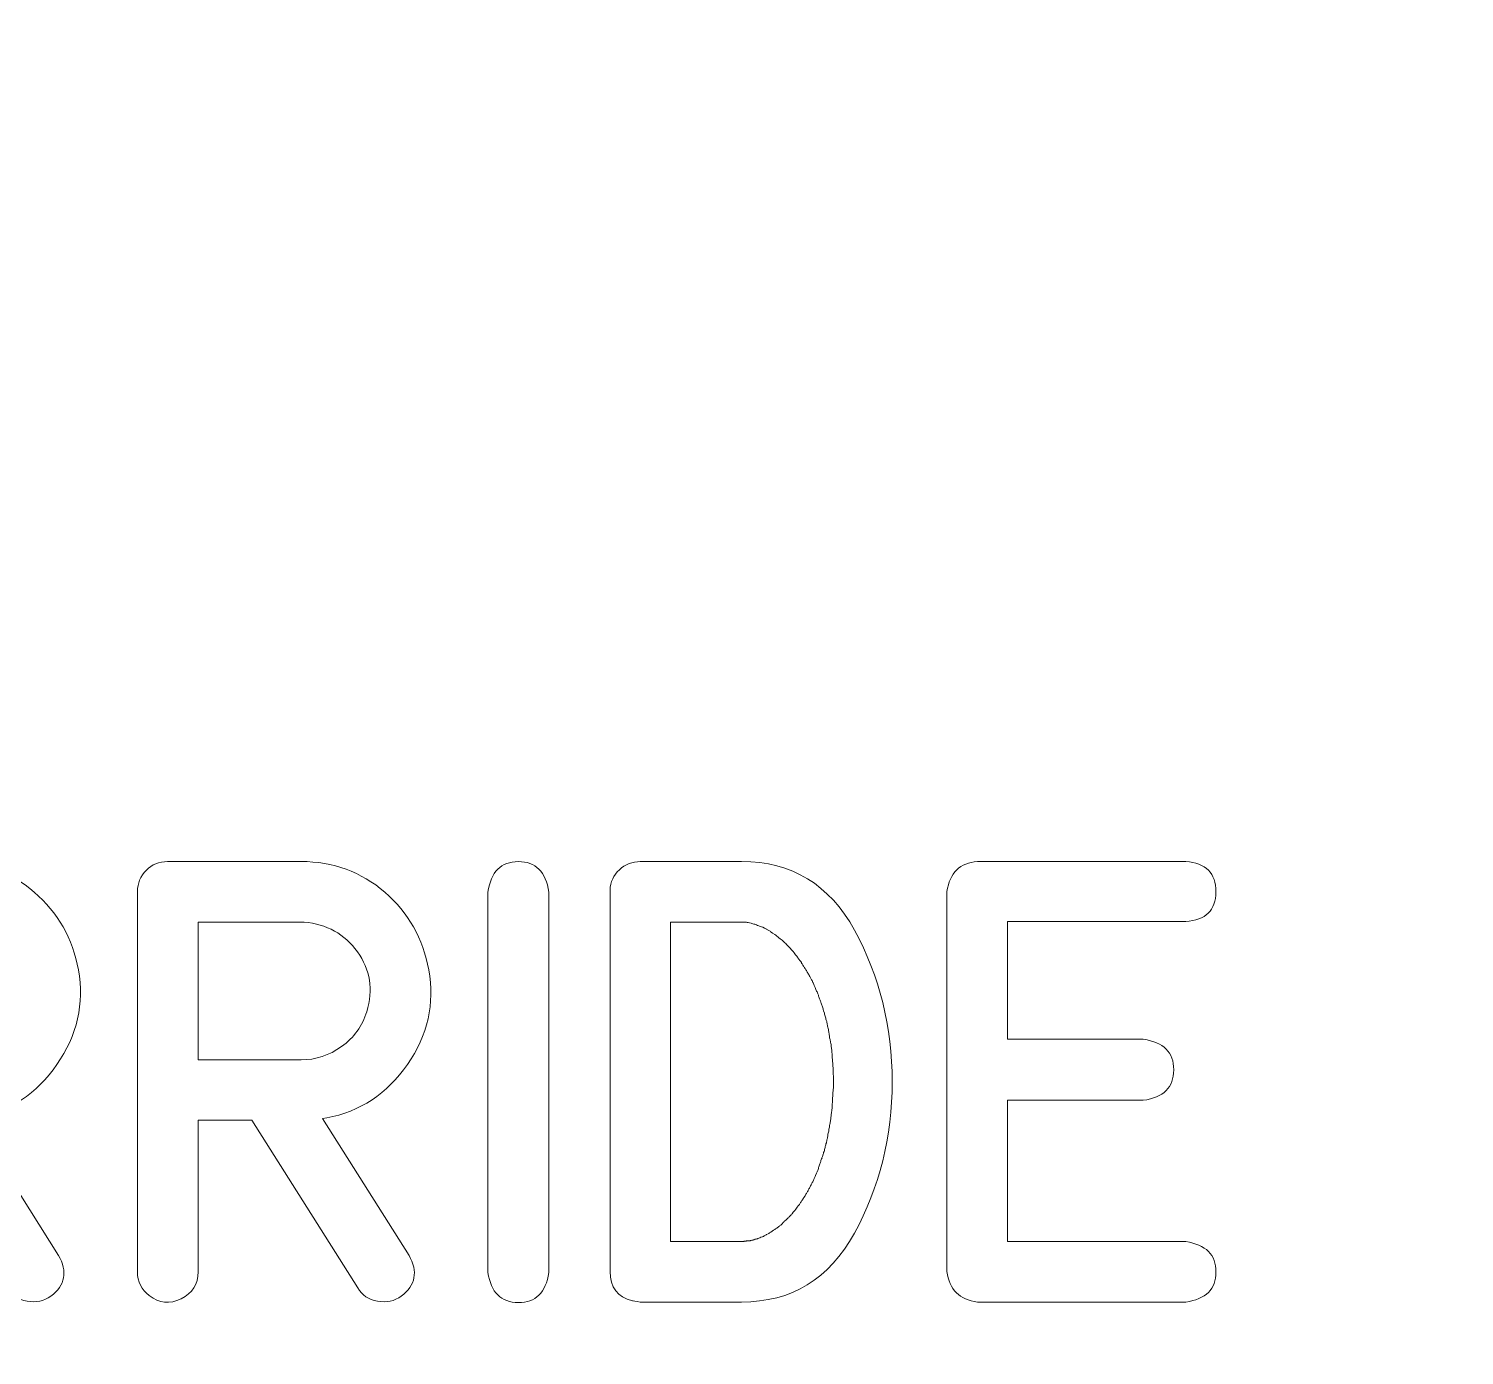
# Model space of a CAD drawing. Header units: millimetres. Extents: x -73 to 73, y -192 to 195.
# Drawn here: x -41.48 to -31.13, y 121.41 to 130.97 of the extents above; entities that cross this region are included whole.
import ezdxf

# ---------------------------------------------------------------- set-up
doc = ezdxf.new("R2010")
doc.units = ezdxf.units.MM
doc.header["$MEASUREMENT"] = 0
doc.layers.add('LED', color=7, linetype='Continuous')

msp = doc.modelspace()

# ---------------------------------------------------------------- linework, layer by layer
at = {"layer": 'LED', "color": 250, "lineweight": 9}
msp.add_open_spline([(70.6599, 74.2658), (70.9361, 74.248), (71.2072, 74.3453), (71.409, 74.5346), (71.409, 74.5346), (71.6108, 74.724), (71.7252, 74.987), (71.725, 75.2637), (71.725, 75.2637), (71.725, 75.2637), (71.725, 89.1213), (71.725, 89.1213), (71.725, 89.1213), (71.7248, 89.3867), (71.6193, 89.6411), (71.4315, 89.8287), (71.4315, 89.8287), (71.2437, 90.0162), (70.9904, 90.1215), (70.725, 90.1213), (70.725, 90.1213), (70.725, 90.1213), (68.2625, 90.1213), (68.2625, 90.1213), (68.2625, 90.1213), (65.9403, 90.1213), (63.7945, 91.3602), (62.6333, 93.3713), (62.6333, 93.3713), (61.4722, 95.3824), (61.4722, 97.8602), (62.6333, 99.8713), (62.6333, 99.8713), (63.7945, 101.8824), (65.9403, 103.1213), (68.2625, 103.1213), (68.2625, 103.1213), (68.2625, 103.1213), (70.725, 103.1213), (70.725, 103.1213), (70.725, 103.1213), (70.9904, 103.1215), (71.2448, 103.227), (71.4324, 103.4148), (71.4324, 103.4148), (71.6199, 103.6026), (71.7252, 103.8559), (71.725, 104.1213), (71.725, 104.1213), (71.725, 104.1213), (71.725, 174.8463), (71.725, 174.8463), (71.725, 174.8463), (71.7248, 175.1117), (71.6193, 175.3661), (71.4315, 175.5537), (71.4315, 175.5537), (71.2437, 175.7412), (70.9904, 175.8465), (70.725, 175.8463), (70.725, 175.8463), (70.725, 175.8463), (68.2625, 175.8463), (68.2625, 175.8463), (68.2625, 175.8463), (65.9403, 175.8463), (63.7945, 177.0852), (62.6333, 179.0963), (62.6333, 179.0963), (61.4722, 181.1074), (61.4722, 183.5852), (62.6333, 185.5963), (62.6333, 185.5963), (63.7945, 187.6074), (65.9403, 188.8463), (68.2625, 188.8463), (68.2625, 188.8463), (68.2625, 188.8463), (70.725, 188.8463), (70.725, 188.8463), (70.725, 188.8463), (70.9904, 188.8465), (71.2448, 188.952), (71.4324, 189.1398), (71.4324, 189.1398), (71.6199, 189.3276), (71.7252, 189.5809), (71.725, 189.8463), (71.725, 189.8463), (71.725, 189.8463), (71.725, 193.6206), (71.725, 193.6206), (71.725, 193.6206), (71.7248, 193.886), (71.6193, 194.1404), (71.4315, 194.328), (71.4315, 194.328), (71.2437, 194.5155), (70.9904, 194.6208), (70.725, 194.6206), (70.725, 194.6206), (70.725, 194.6206), (-70.725, 194.6206), (-70.725, 194.6206), (-70.725, 194.6206), (-70.9904, 194.6204), (-71.2448, 194.5148), (-71.4324, 194.3271), (-71.4324, 194.3271), (-71.6199, 194.1393), (-71.7252, 193.886), (-71.725, 193.6206), (-71.725, 193.6206), (-71.725, 193.6206), (-71.725, 189.8463), (-71.725, 189.8463), (-71.725, 189.8463), (-71.7248, 189.5809), (-71.6192, 189.3265), (-71.4315, 189.1389), (-71.4315, 189.1389), (-71.2437, 188.9514), (-70.9904, 188.8461), (-70.725, 188.8463), (-70.725, 188.8463), (-70.725, 188.8463), (-68.2625, 188.8463), (-68.2625, 188.8463), (-68.2625, 188.8463), (-65.9403, 188.8463), (-63.7944, 187.6074), (-62.6333, 185.5963), (-62.6333, 185.5963), (-61.4722, 183.5852), (-61.4722, 181.1074), (-62.6333, 179.0963), (-62.6333, 179.0963), (-63.7944, 177.0852), (-65.9403, 175.8463), (-68.2625, 175.8463), (-68.2625, 175.8463), (-68.2625, 175.8463), (-70.725, 175.8463), (-70.725, 175.8463), (-70.725, 175.8463), (-70.9904, 175.8461), (-71.2448, 175.7405), (-71.4324, 175.5528), (-71.4324, 175.5528), (-71.6199, 175.365), (-71.7252, 175.1117), (-71.725, 174.8463), (-71.725, 174.8463), (-71.725, 174.8463), (-71.725, 104.1213), (-71.725, 104.1213), (-71.725, 104.1213), (-71.7248, 103.8559), (-71.6192, 103.6015), (-71.4315, 103.4139), (-71.4315, 103.4139), (-71.2437, 103.2264), (-70.9904, 103.1211), (-70.725, 103.1213), (-70.725, 103.1213), (-70.725, 103.1213), (-68.2625, 103.1213), (-68.2625, 103.1213), (-68.2625, 103.1213), (-65.9403, 103.1213), (-63.7944, 101.8824), (-62.6333, 99.8713), (-62.6333, 99.8713), (-61.4722, 97.8602), (-61.4722, 95.3824), (-62.6333, 93.3713), (-62.6333, 93.3713), (-63.7944, 91.3602), (-65.9403, 90.1213), (-68.2625, 90.1213), (-68.2625, 90.1213), (-68.2625, 90.1213), (-70.725, 90.1213), (-70.725, 90.1213), (-70.725, 90.1213), (-70.9904, 90.1211), (-71.2448, 90.0155), (-71.4324, 89.8278), (-71.4324, 89.8278), (-71.6199, 89.64), (-71.7252, 89.3867), (-71.725, 89.1213), (-71.725, 89.1213), (-71.725, 89.1213), (-71.725, 84.4887), (-71.725, 84.4887), (-71.725, 84.4887), (-71.7247, 83.9613), (-71.3163, 83.5248), (-70.7901, 83.4908), (-70.7901, 83.4908), (-70.7901, 83.4908), (70.6599, 74.2658), (70.6599, 74.2658)], degree=3, knots=[0, 0, 0, 0, 0.0192308, 0.0192308, 0.0192308, 0.0192308, 0.0384615, 0.0384615, 0.0384615, 0.0384615, 0.0576923, 0.0576923, 0.0576923, 0.0576923, 0.0769231, 0.0769231, 0.0769231, 0.0769231, 0.0961538, 0.0961538, 0.0961538, 0.0961538, 0.1153846, 0.1153846, 0.1153846, 0.1153846, 0.1346154, 0.1346154, 0.1346154, 0.1346154, 0.1538462, 0.1538462, 0.1538462, 0.1538462, 0.1730769, 0.1730769, 0.1730769, 0.1730769, 0.1923077, 0.1923077, 0.1923077, 0.1923077, 0.2115385, 0.2115385, 0.2115385, 0.2115385, 0.2307692, 0.2307692, 0.2307692, 0.2307692, 0.25, 0.25, 0.25, 0.25, 0.2692308, 0.2692308, 0.2692308, 0.2692308, 0.2884615, 0.2884615, 0.2884615, 0.2884615, 0.3076923, 0.3076923, 0.3076923, 0.3076923, 0.3269231, 0.3269231, 0.3269231, 0.3269231, 0.3461538, 0.3461538, 0.3461538, 0.3461538, 0.3653846, 0.3653846, 0.3653846, 0.3653846, 0.3846154, 0.3846154, 0.3846154, 0.3846154, 0.4038462, 0.4038462, 0.4038462, 0.4038462, 0.4230769, 0.4230769, 0.4230769, 0.4230769, 0.4423077, 0.4423077, 0.4423077, 0.4423077, 0.4615385, 0.4615385, 0.4615385, 0.4615385, 0.4807692, 0.4807692, 0.4807692, 0.4807692, 0.5, 0.5, 0.5, 0.5, 0.5192308, 0.5192308, 0.5192308, 0.5192308, 0.5384615, 0.5384615, 0.5384615, 0.5384615, 0.5576923, 0.5576923, 0.5576923, 0.5576923, 0.5769231, 0.5769231, 0.5769231, 0.5769231, 0.5961538, 0.5961538, 0.5961538, 0.5961538, 0.6153846, 0.6153846, 0.6153846, 0.6153846, 0.6346154, 0.6346154, 0.6346154, 0.6346154, 0.6538462, 0.6538462, 0.6538462, 0.6538462, 0.6730769, 0.6730769, 0.6730769, 0.6730769, 0.6923077, 0.6923077, 0.6923077, 0.6923077, 0.7115385, 0.7115385, 0.7115385, 0.7115385, 0.7307692, 0.7307692, 0.7307692, 0.7307692, 0.75, 0.75, 0.75, 0.75, 0.7692308, 0.7692308, 0.7692308, 0.7692308, 0.7884615, 0.7884615, 0.7884615, 0.7884615, 0.8076923, 0.8076923, 0.8076923, 0.8076923, 0.8269231, 0.8269231, 0.8269231, 0.8269231, 0.8461538, 0.8461538, 0.8461538, 0.8461538, 0.8653846, 0.8653846, 0.8653846, 0.8653846, 0.8846154, 0.8846154, 0.8846154, 0.8846154, 0.9038462, 0.9038462, 0.9038462, 0.9038462, 0.9230769, 0.9230769, 0.9230769, 0.9230769, 0.9423077, 0.9423077, 0.9423077, 0.9423077, 0.9615385, 0.9615385, 0.9615385, 0.9615385, 1, 1, 1, 1], dxfattribs=at)
at = {"layer": 'LED', "color": 240, "lineweight": 9}
for points, knots in [([(-41.266, 122.1274), (-41.1998, 122.0104), (-41.2184, 121.9125), (-41.3215, 121.8326), (-41.3215, 121.8326), (-41.3713, 121.7977), (-41.4284, 121.7855), (-41.493, 121.7972), (-41.493, 121.7972), (-41.5576, 121.8083), (-41.6046, 121.8405), (-41.6348, 121.8929), (-41.6348, 121.8929), (-41.6348, 121.8929), (-42.3989, 123.101), (-42.3989, 123.101), (-42.3989, 123.101), (-42.3989, 123.101), (-42.7868, 123.101), (-42.7868, 123.101), (-42.7868, 123.101), (-42.7868, 123.101), (-42.7868, 122.0093), (-42.7868, 122.0093), (-42.7868, 122.0093), (-42.7868, 121.9194), (-42.8276, 121.8548), (-42.909, 121.8146), (-42.909, 121.8146), (-42.9911, 121.7749), (-43.0673, 121.7823), (-43.1387, 121.8374), (-43.1387, 121.8374), (-43.1953, 121.8797), (-43.2239, 121.9369), (-43.2239, 122.0093), (-43.2239, 122.0093), (-43.2239, 122.0093), (-43.2239, 124.7488), (-43.2239, 124.7488), (-43.2239, 124.7488), (-43.2239, 124.8086), (-43.2027, 124.86), (-43.1609, 124.9023), (-43.1609, 124.9023), (-43.1191, 124.9446), (-43.0678, 124.9658), (-43.0069, 124.9658), (-43.0069, 124.9658), (-43.0069, 124.9658), (-42.0444, 124.9658), (-42.0444, 124.9658), (-42.0444, 124.9658), (-41.8126, 124.9658), (-41.6115, 124.8922), (-41.4411, 124.7451), (-41.4411, 124.7451), (-41.2707, 124.5975), (-41.1644, 124.4107), (-41.1231, 124.1842), (-41.1231, 124.1842), (-41.0797, 123.9413), (-41.131, 123.7143), (-41.2776, 123.5032), (-41.2776, 123.5032), (-41.4237, 123.2915), (-41.6179, 123.1635), (-41.8597, 123.118), (-41.8597, 123.118), (-41.8597, 123.118), (-41.8893, 123.1132), (-41.8893, 123.1132), (-41.8893, 123.1132), (-41.8893, 123.1132), (-41.266, 122.1274), (-41.266, 122.1274)], [0, 0, 0, 0, 0.05, 0.05, 0.05, 0.05, 0.1, 0.1, 0.1, 0.1, 0.15, 0.15, 0.15, 0.15, 0.2, 0.2, 0.2, 0.2, 0.25, 0.25, 0.25, 0.25, 0.3, 0.3, 0.3, 0.3, 0.35, 0.35, 0.35, 0.35, 0.4, 0.4, 0.4, 0.4, 0.45, 0.45, 0.45, 0.45, 0.5, 0.5, 0.5, 0.5, 0.55, 0.55, 0.55, 0.55, 0.6, 0.6, 0.6, 0.6, 0.65, 0.65, 0.65, 0.65, 0.7, 0.7, 0.7, 0.7, 0.75, 0.75, 0.75, 0.75, 0.8, 0.8, 0.8, 0.8, 0.85, 0.85, 0.85, 0.85, 0.9, 0.9, 0.9, 0.9, 1, 1, 1, 1]), ([(-38.7392, 122.1274), (-38.673, 122.0104), (-38.6916, 121.9125), (-38.7947, 121.8326), (-38.7947, 121.8326), (-38.8445, 121.7977), (-38.9016, 121.7855), (-38.9662, 121.7972), (-38.9662, 121.7972), (-39.0308, 121.8083), (-39.0778, 121.8405), (-39.108, 121.8929), (-39.108, 121.8929), (-39.108, 121.8929), (-39.8721, 123.101), (-39.8721, 123.101), (-39.8721, 123.101), (-39.8721, 123.101), (-40.26, 123.101), (-40.26, 123.101), (-40.26, 123.101), (-40.26, 123.101), (-40.26, 122.0093), (-40.26, 122.0093), (-40.26, 122.0093), (-40.26, 121.9194), (-40.3008, 121.8548), (-40.3822, 121.8146), (-40.3822, 121.8146), (-40.4643, 121.7749), (-40.5405, 121.7823), (-40.6119, 121.8374), (-40.6119, 121.8374), (-40.6685, 121.8797), (-40.6971, 121.9369), (-40.6971, 122.0093), (-40.6971, 122.0093), (-40.6971, 122.0093), (-40.6971, 124.7488), (-40.6971, 124.7488), (-40.6971, 124.7488), (-40.6971, 124.8086), (-40.6759, 124.86), (-40.6341, 124.9023), (-40.6341, 124.9023), (-40.5923, 124.9446), (-40.541, 124.9658), (-40.4801, 124.9658), (-40.4801, 124.9658), (-40.4801, 124.9658), (-39.5176, 124.9658), (-39.5176, 124.9658), (-39.5176, 124.9658), (-39.2858, 124.9658), (-39.0847, 124.8922), (-38.9143, 124.7451), (-38.9143, 124.7451), (-38.7439, 124.5975), (-38.6376, 124.4107), (-38.5963, 124.1842), (-38.5963, 124.1842), (-38.5529, 123.9413), (-38.6042, 123.7143), (-38.7508, 123.5032), (-38.7508, 123.5032), (-38.8969, 123.2915), (-39.0911, 123.1635), (-39.3329, 123.118), (-39.3329, 123.118), (-39.3329, 123.118), (-39.3625, 123.1132), (-39.3625, 123.1132), (-39.3625, 123.1132), (-39.3625, 123.1132), (-38.7392, 122.1274), (-38.7392, 122.1274)], [0, 0, 0, 0, 0.05, 0.05, 0.05, 0.05, 0.1, 0.1, 0.1, 0.1, 0.15, 0.15, 0.15, 0.15, 0.2, 0.2, 0.2, 0.2, 0.25, 0.25, 0.25, 0.25, 0.3, 0.3, 0.3, 0.3, 0.35, 0.35, 0.35, 0.35, 0.4, 0.4, 0.4, 0.4, 0.45, 0.45, 0.45, 0.45, 0.5, 0.5, 0.5, 0.5, 0.55, 0.55, 0.55, 0.55, 0.6, 0.6, 0.6, 0.6, 0.65, 0.65, 0.65, 0.65, 0.7, 0.7, 0.7, 0.7, 0.75, 0.75, 0.75, 0.75, 0.8, 0.8, 0.8, 0.8, 0.85, 0.85, 0.85, 0.85, 0.9, 0.9, 0.9, 0.9, 1, 1, 1, 1]), ([(-37.73, 122.0046), (-37.7528, 121.8591), (-37.8263, 121.7866), (-37.9507, 121.7871), (-37.9507, 121.7871), (-38.0756, 121.7876), (-38.1486, 121.8601), (-38.1703, 122.0046), (-38.1703, 122.0046), (-38.1703, 122.0046), (-38.1703, 124.7457), (-38.1703, 124.7457), (-38.1703, 124.7457), (-38.1486, 124.8912), (-38.0756, 124.9647), (-37.9507, 124.9653), (-37.9507, 124.9653), (-37.8263, 124.9658), (-37.7528, 124.8922), (-37.73, 124.7457), (-37.73, 124.7457), (-37.73, 124.7457), (-37.73, 122.0046), (-37.73, 122.0046)], [0, 0, 0, 0, 0.1428571, 0.1428571, 0.1428571, 0.1428571, 0.2857143, 0.2857143, 0.2857143, 0.2857143, 0.4285714, 0.4285714, 0.4285714, 0.4285714, 0.5714286, 0.5714286, 0.5714286, 0.5714286, 0.7142857, 0.7142857, 0.7142857, 0.7142857, 1, 1, 1, 1]), ([(-37.0728, 124.9658), (-37.0728, 124.9658), (-36.3426, 124.9658), (-36.3426, 124.9658), (-36.3426, 124.9658), (-35.9796, 124.9658), (-35.7081, 124.8007), (-35.5271, 124.47), (-35.5271, 124.47), (-35.3462, 124.1392), (-35.2557, 123.7752), (-35.2557, 123.3783), (-35.2557, 123.3783), (-35.2557, 122.9814), (-35.3467, 122.6179), (-35.5277, 122.2872), (-35.5277, 122.2872), (-35.7092, 121.9564), (-35.9806, 121.7908), (-36.3426, 121.7908), (-36.3426, 121.7908), (-36.3426, 121.7908), (-37.0728, 121.7908), (-37.0728, 121.7908), (-37.0728, 121.7908), (-37.0728, 121.7908), (-37.0697, 121.7908), (-37.0697, 121.7908), (-37.0697, 121.7908), (-37.0697, 121.7908), (-37.0728, 121.7908), (-37.0728, 121.7908), (-37.0728, 121.7908), (-37.1067, 121.7961), (-37.1252, 121.7993), (-37.1284, 121.8003), (-37.1284, 121.8003), (-37.2358, 121.8257), (-37.2893, 121.8961), (-37.2882, 122.0109), (-37.2882, 122.0109), (-37.2882, 122.0109), (-37.2898, 122.0109), (-37.2898, 122.0109), (-37.2898, 122.0109), (-37.2898, 122.0109), (-37.2882, 124.7488), (-37.2882, 124.7488), (-37.2882, 124.7488), (-37.2893, 124.752), (-37.2898, 124.7563), (-37.2898, 124.761), (-37.2898, 124.761), (-37.2866, 124.8182), (-37.2644, 124.8663), (-37.2226, 124.906), (-37.2226, 124.906), (-37.1803, 124.9457), (-37.13, 124.9658), (-37.0713, 124.9658), (-37.0713, 124.9658), (-37.0713, 124.9658), (-37.0728, 124.9658), (-37.0728, 124.9658)], [0, 0, 0, 0, 0.0588235, 0.0588235, 0.0588235, 0.0588235, 0.1176471, 0.1176471, 0.1176471, 0.1176471, 0.1764706, 0.1764706, 0.1764706, 0.1764706, 0.2352941, 0.2352941, 0.2352941, 0.2352941, 0.2941176, 0.2941176, 0.2941176, 0.2941176, 0.3529412, 0.3529412, 0.3529412, 0.3529412, 0.4117647, 0.4117647, 0.4117647, 0.4117647, 0.4705882, 0.4705882, 0.4705882, 0.4705882, 0.5294118, 0.5294118, 0.5294118, 0.5294118, 0.5882353, 0.5882353, 0.5882353, 0.5882353, 0.6470588, 0.6470588, 0.6470588, 0.6470588, 0.7058824, 0.7058824, 0.7058824, 0.7058824, 0.7647059, 0.7647059, 0.7647059, 0.7647059, 0.8235294, 0.8235294, 0.8235294, 0.8235294, 0.8823529, 0.8823529, 0.8823529, 0.8823529, 1, 1, 1, 1]), ([(-33.1395, 124.5335), (-33.1395, 124.5335), (-34.4249, 124.5335), (-34.4249, 124.5335), (-34.4249, 124.5335), (-34.4249, 124.5335), (-34.4249, 123.6852), (-34.4249, 123.6852), (-34.4249, 123.6852), (-34.4249, 123.6852), (-33.4449, 123.6852), (-33.4449, 123.6852), (-33.4449, 123.6852), (-33.2983, 123.6635), (-33.2253, 123.59), (-33.2258, 123.4646), (-33.2258, 123.4646), (-33.2263, 123.3386), (-33.2994, 123.2656), (-33.4449, 123.245), (-33.4449, 123.245), (-33.4449, 123.245), (-34.4249, 123.245), (-34.4249, 123.245), (-34.4249, 123.245), (-34.4249, 123.245), (-34.4249, 122.2263), (-34.4249, 122.2263), (-34.4249, 122.2263), (-34.4249, 122.2263), (-33.1395, 122.2263), (-33.1395, 122.2263), (-33.1395, 122.2263), (-32.994, 122.2046), (-32.921, 122.1321), (-32.921, 122.0078), (-32.921, 122.0078), (-32.921, 121.8839), (-32.994, 121.8114), (-33.1395, 121.7908), (-33.1395, 121.7908), (-33.1395, 121.7908), (-34.6403, 121.7908), (-34.6403, 121.7908), (-34.6403, 121.7908), (-34.7694, 121.8072), (-34.8429, 121.8808), (-34.8604, 122.0109), (-34.8604, 122.0109), (-34.8604, 122.0109), (-34.8604, 124.7488), (-34.8604, 124.7488), (-34.8604, 124.7488), (-34.8408, 124.8854), (-34.7673, 124.9573), (-34.6403, 124.9658), (-34.6403, 124.9658), (-34.6403, 124.9658), (-33.1395, 124.9658), (-33.1395, 124.9658), (-33.1395, 124.9658), (-32.994, 124.9547), (-32.921, 124.8817), (-32.9215, 124.7478), (-32.9215, 124.7478), (-32.9221, 124.6139), (-32.9951, 124.5425), (-33.1395, 124.5335)], [0, 0, 0, 0, 0.0555556, 0.0555556, 0.0555556, 0.0555556, 0.1111111, 0.1111111, 0.1111111, 0.1111111, 0.1666667, 0.1666667, 0.1666667, 0.1666667, 0.2222222, 0.2222222, 0.2222222, 0.2222222, 0.2777778, 0.2777778, 0.2777778, 0.2777778, 0.3333333, 0.3333333, 0.3333333, 0.3333333, 0.3888889, 0.3888889, 0.3888889, 0.3888889, 0.4444444, 0.4444444, 0.4444444, 0.4444444, 0.5, 0.5, 0.5, 0.5, 0.5555556, 0.5555556, 0.5555556, 0.5555556, 0.6111111, 0.6111111, 0.6111111, 0.6111111, 0.6666667, 0.6666667, 0.6666667, 0.6666667, 0.7222222, 0.7222222, 0.7222222, 0.7222222, 0.7777778, 0.7777778, 0.7777778, 0.7777778, 0.8333333, 0.8333333, 0.8333333, 0.8333333, 0.8888889, 0.8888889, 0.8888889, 0.8888889, 1, 1, 1, 1]), ([(-39.5176, 123.5365), (-39.4118, 123.5365), (-39.3144, 123.5683), (-39.225, 123.6328), (-39.225, 123.6328), (-39.1355, 123.6969), (-39.0757, 123.7805), (-39.0445, 123.8837), (-39.0445, 123.8837), (-38.9958, 124.0429), (-39.0181, 124.1869), (-39.1112, 124.3155), (-39.1112, 124.3155), (-39.2043, 124.444), (-39.3324, 124.515), (-39.4954, 124.5287), (-39.4954, 124.5287), (-39.4954, 124.5287), (-40.26, 124.5287), (-40.26, 124.5287), (-40.26, 124.5287), (-40.26, 124.5287), (-40.26, 123.5365), (-40.26, 123.5365), (-40.26, 123.5365), (-40.26, 123.5365), (-39.5176, 123.5365), (-39.5176, 123.5365)], [0, 0, 0, 0, 0.125, 0.125, 0.125, 0.125, 0.25, 0.25, 0.25, 0.25, 0.375, 0.375, 0.375, 0.375, 0.5, 0.5, 0.5, 0.5, 0.625, 0.625, 0.625, 0.625, 0.75, 0.75, 0.75, 0.75, 1, 1, 1, 1]), ([(-36.3426, 122.2279), (-36.3405, 122.2279), (-36.3384, 122.2279), (-36.3362, 122.2279), (-36.3362, 122.2279), (-36.3341, 122.2279), (-36.3315, 122.2279), (-36.3288, 122.2279), (-36.3288, 122.2279), (-36.3267, 122.2279), (-36.3246, 122.2284), (-36.323, 122.229), (-36.323, 122.229), (-36.3214, 122.2295), (-36.3193, 122.2295), (-36.3161, 122.2295), (-36.3161, 122.2295), (-36.314, 122.2295), (-36.3119, 122.23), (-36.3093, 122.2305), (-36.3093, 122.2305), (-36.3066, 122.2311), (-36.304, 122.2311), (-36.3008, 122.2311), (-36.3008, 122.2311), (-36.2987, 122.2311), (-36.2966, 122.2316), (-36.2944, 122.2316), (-36.2944, 122.2316), (-36.2923, 122.2321), (-36.2897, 122.2327), (-36.2865, 122.2327), (-36.2865, 122.2327), (-36.2849, 122.2327), (-36.2828, 122.2327), (-36.2807, 122.2332), (-36.2807, 122.2332), (-36.2786, 122.2337), (-36.2759, 122.2342), (-36.2727, 122.2342), (-36.2727, 122.2342), (-36.2685, 122.2364), (-36.2643, 122.2374), (-36.2606, 122.2374), (-36.2606, 122.2374), (-36.2585, 122.2374), (-36.2563, 122.2379), (-36.2542, 122.2395), (-36.2542, 122.2395), (-36.2521, 122.2411), (-36.2495, 122.2427), (-36.2463, 122.2432), (-36.2463, 122.2432), (-36.2442, 122.2432), (-36.242, 122.2438), (-36.2394, 122.2443), (-36.2394, 122.2443), (-36.2368, 122.2448), (-36.2341, 122.2454), (-36.2309, 122.2464), (-36.2309, 122.2464), (-36.2288, 122.2464), (-36.2267, 122.2469), (-36.2246, 122.248), (-36.2246, 122.248), (-36.2225, 122.2491), (-36.2204, 122.2501), (-36.2172, 122.2512), (-36.2172, 122.2512), (-36.2108, 122.2533), (-36.2061, 122.2554), (-36.2029, 122.2575), (-36.2029, 122.2575), (-36.1844, 122.2639), (-36.1791, 122.2655), (-36.1875, 122.2639), (-36.1875, 122.2639), (-36.1854, 122.2639), (-36.1833, 122.2644), (-36.1812, 122.266), (-36.1812, 122.266), (-36.1791, 122.2676), (-36.1764, 122.2686), (-36.1738, 122.2697), (-36.1738, 122.2697), (-36.1643, 122.276), (-36.16, 122.2787), (-36.1611, 122.2776), (-36.1611, 122.2776), (-36.151, 122.2829), (-36.1457, 122.2856), (-36.1457, 122.2856), (-36.1457, 122.2856), (-36.1436, 122.2866), (-36.1415, 122.2877), (-36.1394, 122.2893), (-36.1394, 122.2893), (-36.1373, 122.2909), (-36.1346, 122.2925), (-36.1315, 122.2946), (-36.1315, 122.2946), (-36.1225, 122.3009), (-36.1177, 122.3041), (-36.1177, 122.3041), (-36.1177, 122.3041), (-36.1156, 122.3052), (-36.1135, 122.3062), (-36.1108, 122.3078), (-36.1108, 122.3078), (-36.1082, 122.3094), (-36.1055, 122.311), (-36.1023, 122.3131), (-36.1023, 122.3131), (-36.1002, 122.3141), (-36.0981, 122.3157), (-36.096, 122.3179), (-36.096, 122.3179), (-36.0939, 122.32), (-36.0912, 122.3221), (-36.0881, 122.3242), (-36.0881, 122.3242), (-36.0865, 122.3253), (-36.0844, 122.3263), (-36.0822, 122.3279), (-36.0822, 122.3279), (-36.0801, 122.3295), (-36.0775, 122.3316), (-36.0743, 122.3332), (-36.0743, 122.3332), (-36.0722, 122.3353), (-36.0669, 122.3395), (-36.059, 122.3459), (-36.059, 122.3459), (-36.0505, 122.3544), (-36.0463, 122.3581), (-36.0463, 122.3581), (-36.0463, 122.3581), (-36.0441, 122.3602), (-36.0426, 122.3623), (-36.0404, 122.3644), (-36.0404, 122.3644), (-36.0383, 122.3665), (-36.0357, 122.3692), (-36.0325, 122.3724), (-36.0325, 122.3724), (-36.0304, 122.3745), (-36.0283, 122.3761), (-36.0261, 122.3782), (-36.0261, 122.3782), (-36.024, 122.3803), (-36.0219, 122.3829), (-36.0187, 122.3861), (-36.0187, 122.3861), (-36.0156, 122.3882), (-36.0108, 122.3925), (-36.0045, 122.3983), (-36.0045, 122.3983), (-36.0023, 122.4004), (-36.0002, 122.4025), (-35.9986, 122.4046), (-35.9986, 122.4046), (-35.9965, 122.4068), (-35.9939, 122.4094), (-35.9907, 122.4126), (-35.9907, 122.4126), (-35.9886, 122.4147), (-35.9865, 122.4168), (-35.9843, 122.4195), (-35.9843, 122.4195), (-35.9822, 122.4221), (-35.9796, 122.4247), (-35.9769, 122.4279), (-35.9769, 122.4279), (-35.9642, 122.4443), (-35.96, 122.4496), (-35.9642, 122.4433), (-35.9642, 122.4433), (-35.9568, 122.4507), (-35.9526, 122.4565), (-35.9505, 122.4607), (-35.9505, 122.4607), (-35.941, 122.4729), (-35.9367, 122.4787), (-35.9378, 122.4777), (-35.9378, 122.4777), (-35.9357, 122.4808), (-35.9335, 122.4835), (-35.932, 122.4861), (-35.932, 122.4861), (-35.9298, 122.4888), (-35.9272, 122.4914), (-35.924, 122.4946), (-35.924, 122.4946), (-35.9219, 122.4978), (-35.9203, 122.5009), (-35.9187, 122.5041), (-35.9187, 122.5041), (-35.9171, 122.5073), (-35.9145, 122.5099), (-35.9118, 122.5131), (-35.9118, 122.5131), (-35.9108, 122.5163), (-35.9087, 122.5195), (-35.906, 122.5232), (-35.906, 122.5232), (-35.9034, 122.5269), (-35.9013, 122.53), (-35.8991, 122.5332), (-35.8991, 122.5332), (-35.8928, 122.5417), (-35.8891, 122.548), (-35.887, 122.5523), (-35.887, 122.5523), (-35.8849, 122.5549), (-35.8827, 122.5586), (-35.8812, 122.5623), (-35.8812, 122.5623), (-35.8796, 122.5655), (-35.8775, 122.5692), (-35.8743, 122.5724), (-35.8743, 122.5724), (-35.8722, 122.575), (-35.8706, 122.5787), (-35.869, 122.5824), (-35.869, 122.5824), (-35.8674, 122.5856), (-35.8653, 122.5893), (-35.8621, 122.5925), (-35.8621, 122.5925), (-35.86, 122.5973), (-35.8568, 122.6041), (-35.8526, 122.6126), (-35.8526, 122.6126), (-35.8505, 122.6158), (-35.8489, 122.6189), (-35.8473, 122.6232), (-35.8473, 122.6232), (-35.8457, 122.6274), (-35.8436, 122.6316), (-35.8404, 122.6359), (-35.8404, 122.6359), (-35.8383, 122.6391), (-35.8362, 122.6422), (-35.8346, 122.6459), (-35.8346, 122.6459), (-35.8335, 122.6496), (-35.8309, 122.6533), (-35.8277, 122.6576), (-35.8277, 122.6576), (-35.8267, 122.6608), (-35.8256, 122.6639), (-35.824, 122.6682), (-35.824, 122.6682), (-35.8224, 122.6724), (-35.8208, 122.6766), (-35.8187, 122.6809), (-35.8187, 122.6809), (-35.8155, 122.6856), (-35.8118, 122.6936), (-35.8076, 122.7041), (-35.8076, 122.7041), (-35.7975, 122.7295), (-35.7938, 122.738), (-35.797, 122.7285), (-35.797, 122.7285), (-35.796, 122.7317), (-35.7944, 122.7359), (-35.7928, 122.7401), (-35.7928, 122.7401), (-35.7912, 122.7449), (-35.7896, 122.7497), (-35.7875, 122.7534), (-35.7875, 122.7534), (-35.7864, 122.7576), (-35.7854, 122.7618), (-35.7838, 122.7661), (-35.7838, 122.7661), (-35.7822, 122.7703), (-35.7801, 122.7745), (-35.7785, 122.7798), (-35.7785, 122.7798), (-35.7753, 122.7893), (-35.7727, 122.7973), (-35.7706, 122.8047), (-35.7706, 122.8047), (-35.7695, 122.8089), (-35.7684, 122.8132), (-35.7669, 122.8174), (-35.7669, 122.8174), (-35.7653, 122.8211), (-35.7632, 122.8259), (-35.761, 122.8311), (-35.761, 122.8311), (-35.7653, 122.8206), (-35.7626, 122.8296), (-35.7536, 122.8576), (-35.7536, 122.8576), (-35.7515, 122.8624), (-35.7483, 122.8714), (-35.7441, 122.8835), (-35.7441, 122.8835), (-35.7441, 122.8878), (-35.7436, 122.8925), (-35.742, 122.8968), (-35.742, 122.8968), (-35.7404, 122.9015), (-35.7388, 122.9063), (-35.7378, 122.9116), (-35.7378, 122.9116), (-35.7367, 122.9158), (-35.7356, 122.92), (-35.7346, 122.9248), (-35.7346, 122.9248), (-35.734, 122.9296), (-35.7325, 122.9343), (-35.7303, 122.9396), (-35.7303, 122.9396), (-35.7303, 122.9428), (-35.7293, 122.9465), (-35.7277, 122.9513), (-35.7277, 122.9513), (-35.7261, 122.956), (-35.7251, 122.9608), (-35.724, 122.9661), (-35.724, 122.9661), (-35.7229, 122.973), (-35.7213, 122.983), (-35.7192, 122.9952), (-35.7192, 122.9952), (-35.7192, 122.9994), (-35.7187, 123.0037), (-35.7171, 123.0084), (-35.7171, 123.0084), (-35.7155, 123.0132), (-35.7139, 123.0179), (-35.7134, 123.0232), (-35.7134, 123.0232), (-35.7134, 123.0275), (-35.7129, 123.0317), (-35.7118, 123.0365), (-35.7118, 123.0365), (-35.7108, 123.0412), (-35.7097, 123.046), (-35.7086, 123.0513), (-35.7086, 123.0513), (-35.7076, 123.0587), (-35.706, 123.0682), (-35.7039, 123.0809), (-35.7039, 123.0809), (-35.7039, 123.0846), (-35.7028, 123.0894), (-35.7012, 123.0947), (-35.7012, 123.0947), (-35.7002, 123.1), (-35.6986, 123.1047), (-35.6975, 123.11), (-35.6975, 123.11), (-35.6975, 123.1174), (-35.6965, 123.1269), (-35.6944, 123.1396), (-35.6944, 123.1396), (-35.6944, 123.1439), (-35.6944, 123.1481), (-35.6938, 123.1529), (-35.6938, 123.1529), (-35.6933, 123.1576), (-35.6922, 123.1629), (-35.6912, 123.1688), (-35.6912, 123.1688), (-35.6896, 123.1815), (-35.6885, 123.191), (-35.6885, 123.1984), (-35.6885, 123.1984), (-35.6875, 123.2058), (-35.687, 123.2153), (-35.687, 123.228), (-35.687, 123.228), (-35.6859, 123.2354), (-35.6854, 123.2455), (-35.6854, 123.2587), (-35.6854, 123.2587), (-35.6843, 123.2661), (-35.6838, 123.2762), (-35.6838, 123.2883), (-35.6838, 123.2883), (-35.6838, 123.2936), (-35.6832, 123.2984), (-35.6827, 123.3032), (-35.6827, 123.3032), (-35.6822, 123.3079), (-35.6817, 123.3132), (-35.6806, 123.3196), (-35.6806, 123.3196), (-35.6806, 123.3238), (-35.6801, 123.328), (-35.6795, 123.3328), (-35.6795, 123.3328), (-35.6795, 123.337), (-35.679, 123.3428), (-35.679, 123.3487), (-35.679, 123.3487), (-35.679, 123.3529), (-35.679, 123.3577), (-35.679, 123.363), (-35.679, 123.363), (-35.679, 123.3677), (-35.679, 123.373), (-35.679, 123.3783), (-35.679, 123.3783), (-35.679, 123.3836), (-35.679, 123.3884), (-35.679, 123.3931), (-35.679, 123.3931), (-35.679, 123.3979), (-35.679, 123.4026), (-35.679, 123.4079), (-35.679, 123.4079), (-35.679, 123.4127), (-35.6795, 123.418), (-35.6795, 123.4222), (-35.6795, 123.4222), (-35.6801, 123.427), (-35.6806, 123.4328), (-35.6806, 123.4386), (-35.6806, 123.4386), (-35.6806, 123.4429), (-35.6806, 123.4476), (-35.6806, 123.4529), (-35.6806, 123.4529), (-35.6806, 123.4577), (-35.6806, 123.463), (-35.6806, 123.4683), (-35.6806, 123.4683), (-35.6806, 123.4746), (-35.6817, 123.4847), (-35.6838, 123.4995), (-35.6838, 123.4995), (-35.6838, 123.5117), (-35.6843, 123.5212), (-35.6854, 123.527), (-35.6854, 123.527), (-35.6854, 123.5344), (-35.6864, 123.545), (-35.6885, 123.5598), (-35.6885, 123.5598), (-35.6885, 123.572), (-35.6891, 123.5815), (-35.6901, 123.5879), (-35.6901, 123.5879), (-35.6901, 123.5947), (-35.6907, 123.6048), (-35.6928, 123.617), (-35.6928, 123.617), (-35.6938, 123.6212), (-35.6949, 123.626), (-35.6954, 123.6312), (-35.6954, 123.6312), (-35.6959, 123.636), (-35.6959, 123.6413), (-35.6959, 123.6466), (-35.6959, 123.6466), (-35.6981, 123.6588), (-35.7002, 123.6688), (-35.7023, 123.6762), (-35.7023, 123.6762), (-35.7034, 123.6799), (-35.7044, 123.6847), (-35.7055, 123.6889), (-35.7055, 123.6889), (-35.7065, 123.6937), (-35.7071, 123.6984), (-35.7071, 123.7037), (-35.7071, 123.7037), (-35.7081, 123.7111), (-35.7097, 123.7207), (-35.7118, 123.7334), (-35.7118, 123.7334), (-35.7129, 123.7408), (-35.7139, 123.7503), (-35.7161, 123.763), (-35.7161, 123.763), (-35.7203, 123.7752), (-35.7229, 123.7847), (-35.724, 123.7905), (-35.724, 123.7905), (-35.7261, 123.8032), (-35.7277, 123.8117), (-35.7288, 123.817), (-35.7288, 123.817), (-35.7309, 123.8212), (-35.7325, 123.8254), (-35.7335, 123.8302), (-35.7335, 123.8302), (-35.7346, 123.835), (-35.7351, 123.8397), (-35.7362, 123.845), (-35.7362, 123.845), (-35.7372, 123.8493), (-35.7388, 123.8535), (-35.7409, 123.8583), (-35.7409, 123.8583), (-35.743, 123.863), (-35.7441, 123.8678), (-35.7441, 123.8731), (-35.7441, 123.8731), (-35.7536, 123.9006), (-35.7563, 123.9096), (-35.752, 123.899), (-35.752, 123.899), (-35.7542, 123.9064), (-35.7563, 123.9154), (-35.7594, 123.9255), (-35.7594, 123.9255), (-35.7616, 123.9286), (-35.7637, 123.9323), (-35.7653, 123.9371), (-35.7653, 123.9371), (-35.7669, 123.9419), (-35.7679, 123.9461), (-35.769, 123.9503), (-35.769, 123.9503), (-35.77, 123.9535), (-35.7732, 123.9625), (-35.7785, 123.9768), (-35.7785, 123.9768), (-35.7822, 123.9868), (-35.7854, 123.9953), (-35.7875, 124.0017), (-35.7875, 124.0017), (-35.7896, 124.0048), (-35.7912, 124.0085), (-35.7928, 124.0133), (-35.7928, 124.0133), (-35.7944, 124.0181), (-35.796, 124.0223), (-35.797, 124.0265), (-35.797, 124.0265), (-35.7991, 124.0292), (-35.8013, 124.0329), (-35.8028, 124.0371), (-35.8028, 124.0371), (-35.805, 124.0413), (-35.8065, 124.0456), (-35.8076, 124.0498), (-35.8076, 124.0498), (-35.8118, 124.0599), (-35.8155, 124.0678), (-35.8187, 124.0731), (-35.8187, 124.0731), (-35.8229, 124.0832), (-35.8256, 124.0906), (-35.8277, 124.0948), (-35.8277, 124.0948), (-35.8319, 124.1048), (-35.8356, 124.1128), (-35.8388, 124.1175), (-35.8388, 124.1175), (-35.8409, 124.1207), (-35.8431, 124.1244), (-35.8446, 124.1281), (-35.8446, 124.1281), (-35.8468, 124.1313), (-35.8483, 124.135), (-35.8494, 124.1382), (-35.8494, 124.1382), (-35.8558, 124.1482), (-35.86, 124.1556), (-35.8621, 124.1599), (-35.8621, 124.1599), (-35.8711, 124.1742), (-35.8753, 124.181), (-35.8743, 124.18), (-35.8743, 124.18), (-35.8775, 124.1832), (-35.8796, 124.1863), (-35.8812, 124.19), (-35.8812, 124.19), (-35.8827, 124.1937), (-35.8849, 124.1969), (-35.887, 124.2001), (-35.887, 124.2001), (-35.8891, 124.2043), (-35.8928, 124.2102), (-35.8991, 124.2186), (-35.8991, 124.2186), (-35.9013, 124.2218), (-35.9034, 124.225), (-35.9055, 124.2276), (-35.9055, 124.2276), (-35.9076, 124.2308), (-35.9092, 124.234), (-35.9103, 124.2371), (-35.9103, 124.2371), (-35.915, 124.2467), (-35.924, 124.2583), (-35.9362, 124.2726), (-35.9362, 124.2726), (-35.9383, 124.2747), (-35.9468, 124.2864), (-35.9611, 124.307), (-35.9611, 124.307), (-35.9738, 124.3213), (-35.9828, 124.3319), (-35.9891, 124.3382), (-35.9891, 124.3382), (-35.9955, 124.3451), (-36.0045, 124.3551), (-36.0172, 124.3673), (-36.0172, 124.3673), (-36.0251, 124.3768), (-36.0341, 124.3853), (-36.0436, 124.3938), (-36.0436, 124.3938), (-36.0505, 124.3991), (-36.0605, 124.4065), (-36.0727, 124.4171), (-36.0727, 124.4171), (-36.0833, 124.4255), (-36.0928, 124.4329), (-36.1023, 124.4403), (-36.1023, 124.4403), (-36.1262, 124.4557), (-36.1357, 124.4626), (-36.1315, 124.4604), (-36.1315, 124.4604), (-36.1526, 124.4726), (-36.1616, 124.4784), (-36.1595, 124.4774), (-36.1595, 124.4774), (-36.1595, 124.4774), (-36.169, 124.4821), (-36.1875, 124.4917), (-36.1875, 124.4917), (-36.1918, 124.4933), (-36.2013, 124.497), (-36.2172, 124.5023), (-36.2172, 124.5023), (-36.2304, 124.5075), (-36.2405, 124.5112), (-36.2463, 124.5134), (-36.2463, 124.5134), (-36.2516, 124.5139), (-36.2563, 124.5155), (-36.2606, 124.5171), (-36.2606, 124.5171), (-36.2643, 124.5187), (-36.2685, 124.5202), (-36.2727, 124.5224), (-36.2727, 124.5224), (-36.2913, 124.5255), (-36.3008, 124.5271), (-36.3008, 124.5271), (-36.3008, 124.5271), (-36.3071, 124.5282), (-36.3161, 124.5287), (-36.3288, 124.5287), (-36.3288, 124.5287), (-36.3315, 124.5287), (-36.3341, 124.5287), (-36.3362, 124.5287), (-36.3362, 124.5287), (-36.3384, 124.5287), (-36.3405, 124.5287), (-36.3426, 124.5287), (-36.3426, 124.5287), (-36.3426, 124.5287), (-36.8543, 124.5287), (-36.8543, 124.5287), (-36.8543, 124.5287), (-36.8543, 124.5287), (-36.8543, 122.2279), (-36.8543, 122.2279), (-36.8543, 122.2279), (-36.8543, 122.2279), (-36.8543, 122.2279), (-36.8543, 122.2279), (-36.8543, 122.2279), (-36.8543, 122.2279), (-36.3426, 122.2279), (-36.3426, 122.2279)], [0, 0, 0, 0, 0.005848, 0.005848, 0.005848, 0.005848, 0.0116959, 0.0116959, 0.0116959, 0.0116959, 0.0175439, 0.0175439, 0.0175439, 0.0175439, 0.0233918, 0.0233918, 0.0233918, 0.0233918, 0.0292398, 0.0292398, 0.0292398, 0.0292398, 0.0350877, 0.0350877, 0.0350877, 0.0350877, 0.0409357, 0.0409357, 0.0409357, 0.0409357, 0.0467836, 0.0467836, 0.0467836, 0.0467836, 0.0526316, 0.0526316, 0.0526316, 0.0526316, 0.0584795, 0.0584795, 0.0584795, 0.0584795, 0.0643275, 0.0643275, 0.0643275, 0.0643275, 0.0701754, 0.0701754, 0.0701754, 0.0701754, 0.0760234, 0.0760234, 0.0760234, 0.0760234, 0.0818713, 0.0818713, 0.0818713, 0.0818713, 0.0877193, 0.0877193, 0.0877193, 0.0877193, 0.0935673, 0.0935673, 0.0935673, 0.0935673, 0.0994152, 0.0994152, 0.0994152, 0.0994152, 0.1052632, 0.1052632, 0.1052632, 0.1052632, 0.1111111, 0.1111111, 0.1111111, 0.1111111, 0.1169591, 0.1169591, 0.1169591, 0.1169591, 0.122807, 0.122807, 0.122807, 0.122807, 0.128655, 0.128655, 0.128655, 0.128655, 0.1345029, 0.1345029, 0.1345029, 0.1345029, 0.1403509, 0.1403509, 0.1403509, 0.1403509, 0.1461988, 0.1461988, 0.1461988, 0.1461988, 0.1520468, 0.1520468, 0.1520468, 0.1520468, 0.1578947, 0.1578947, 0.1578947, 0.1578947, 0.1637427, 0.1637427, 0.1637427, 0.1637427, 0.1695906, 0.1695906, 0.1695906, 0.1695906, 0.1754386, 0.1754386, 0.1754386, 0.1754386, 0.1812865, 0.1812865, 0.1812865, 0.1812865, 0.1871345, 0.1871345, 0.1871345, 0.1871345, 0.1929825, 0.1929825, 0.1929825, 0.1929825, 0.1988304, 0.1988304, 0.1988304, 0.1988304, 0.2046784, 0.2046784, 0.2046784, 0.2046784, 0.2105263, 0.2105263, 0.2105263, 0.2105263, 0.2163743, 0.2163743, 0.2163743, 0.2163743, 0.2222222, 0.2222222, 0.2222222, 0.2222222, 0.2280702, 0.2280702, 0.2280702, 0.2280702, 0.2339181, 0.2339181, 0.2339181, 0.2339181, 0.2397661, 0.2397661, 0.2397661, 0.2397661, 0.245614, 0.245614, 0.245614, 0.245614, 0.251462, 0.251462, 0.251462, 0.251462, 0.2573099, 0.2573099, 0.2573099, 0.2573099, 0.2631579, 0.2631579, 0.2631579, 0.2631579, 0.2690058, 0.2690058, 0.2690058, 0.2690058, 0.2748538, 0.2748538, 0.2748538, 0.2748538, 0.2807018, 0.2807018, 0.2807018, 0.2807018, 0.2865497, 0.2865497, 0.2865497, 0.2865497, 0.2923977, 0.2923977, 0.2923977, 0.2923977, 0.2982456, 0.2982456, 0.2982456, 0.2982456, 0.3040936, 0.3040936, 0.3040936, 0.3040936, 0.3099415, 0.3099415, 0.3099415, 0.3099415, 0.3157895, 0.3157895, 0.3157895, 0.3157895, 0.3216374, 0.3216374, 0.3216374, 0.3216374, 0.3274854, 0.3274854, 0.3274854, 0.3274854, 0.3333333, 0.3333333, 0.3333333, 0.3333333, 0.3391813, 0.3391813, 0.3391813, 0.3391813, 0.3450292, 0.3450292, 0.3450292, 0.3450292, 0.3508772, 0.3508772, 0.3508772, 0.3508772, 0.3567251, 0.3567251, 0.3567251, 0.3567251, 0.3625731, 0.3625731, 0.3625731, 0.3625731, 0.3684211, 0.3684211, 0.3684211, 0.3684211, 0.374269, 0.374269, 0.374269, 0.374269, 0.380117, 0.380117, 0.380117, 0.380117, 0.3859649, 0.3859649, 0.3859649, 0.3859649, 0.3918129, 0.3918129, 0.3918129, 0.3918129, 0.3976608, 0.3976608, 0.3976608, 0.3976608, 0.4035088, 0.4035088, 0.4035088, 0.4035088, 0.4093567, 0.4093567, 0.4093567, 0.4093567, 0.4152047, 0.4152047, 0.4152047, 0.4152047, 0.4210526, 0.4210526, 0.4210526, 0.4210526, 0.4269006, 0.4269006, 0.4269006, 0.4269006, 0.4327485, 0.4327485, 0.4327485, 0.4327485, 0.4385965, 0.4385965, 0.4385965, 0.4385965, 0.4444444, 0.4444444, 0.4444444, 0.4444444, 0.4502924, 0.4502924, 0.4502924, 0.4502924, 0.4561404, 0.4561404, 0.4561404, 0.4561404, 0.4619883, 0.4619883, 0.4619883, 0.4619883, 0.4678363, 0.4678363, 0.4678363, 0.4678363, 0.4736842, 0.4736842, 0.4736842, 0.4736842, 0.4795322, 0.4795322, 0.4795322, 0.4795322, 0.4853801, 0.4853801, 0.4853801, 0.4853801, 0.4912281, 0.4912281, 0.4912281, 0.4912281, 0.497076, 0.497076, 0.497076, 0.497076, 0.502924, 0.502924, 0.502924, 0.502924, 0.5087719, 0.5087719, 0.5087719, 0.5087719, 0.5146199, 0.5146199, 0.5146199, 0.5146199, 0.5204678, 0.5204678, 0.5204678, 0.5204678, 0.5263158, 0.5263158, 0.5263158, 0.5263158, 0.5321637, 0.5321637, 0.5321637, 0.5321637, 0.5380117, 0.5380117, 0.5380117, 0.5380117, 0.5438596, 0.5438596, 0.5438596, 0.5438596, 0.5497076, 0.5497076, 0.5497076, 0.5497076, 0.5555556, 0.5555556, 0.5555556, 0.5555556, 0.5614035, 0.5614035, 0.5614035, 0.5614035, 0.5672515, 0.5672515, 0.5672515, 0.5672515, 0.5730994, 0.5730994, 0.5730994, 0.5730994, 0.5789474, 0.5789474, 0.5789474, 0.5789474, 0.5847953, 0.5847953, 0.5847953, 0.5847953, 0.5906433, 0.5906433, 0.5906433, 0.5906433, 0.5964912, 0.5964912, 0.5964912, 0.5964912, 0.6023392, 0.6023392, 0.6023392, 0.6023392, 0.6081871, 0.6081871, 0.6081871, 0.6081871, 0.6140351, 0.6140351, 0.6140351, 0.6140351, 0.619883, 0.619883, 0.619883, 0.619883, 0.625731, 0.625731, 0.625731, 0.625731, 0.6315789, 0.6315789, 0.6315789, 0.6315789, 0.6374269, 0.6374269, 0.6374269, 0.6374269, 0.6432749, 0.6432749, 0.6432749, 0.6432749, 0.6491228, 0.6491228, 0.6491228, 0.6491228, 0.6549708, 0.6549708, 0.6549708, 0.6549708, 0.6608187, 0.6608187, 0.6608187, 0.6608187, 0.6666667, 0.6666667, 0.6666667, 0.6666667, 0.6725146, 0.6725146, 0.6725146, 0.6725146, 0.6783626, 0.6783626, 0.6783626, 0.6783626, 0.6842105, 0.6842105, 0.6842105, 0.6842105, 0.6900585, 0.6900585, 0.6900585, 0.6900585, 0.6959064, 0.6959064, 0.6959064, 0.6959064, 0.7017544, 0.7017544, 0.7017544, 0.7017544, 0.7076023, 0.7076023, 0.7076023, 0.7076023, 0.7134503, 0.7134503, 0.7134503, 0.7134503, 0.7192982, 0.7192982, 0.7192982, 0.7192982, 0.7251462, 0.7251462, 0.7251462, 0.7251462, 0.7309942, 0.7309942, 0.7309942, 0.7309942, 0.7368421, 0.7368421, 0.7368421, 0.7368421, 0.7426901, 0.7426901, 0.7426901, 0.7426901, 0.748538, 0.748538, 0.748538, 0.748538, 0.754386, 0.754386, 0.754386, 0.754386, 0.7602339, 0.7602339, 0.7602339, 0.7602339, 0.7660819, 0.7660819, 0.7660819, 0.7660819, 0.7719298, 0.7719298, 0.7719298, 0.7719298, 0.7777778, 0.7777778, 0.7777778, 0.7777778, 0.7836257, 0.7836257, 0.7836257, 0.7836257, 0.7894737, 0.7894737, 0.7894737, 0.7894737, 0.7953216, 0.7953216, 0.7953216, 0.7953216, 0.8011696, 0.8011696, 0.8011696, 0.8011696, 0.8070175, 0.8070175, 0.8070175, 0.8070175, 0.8128655, 0.8128655, 0.8128655, 0.8128655, 0.8187135, 0.8187135, 0.8187135, 0.8187135, 0.8245614, 0.8245614, 0.8245614, 0.8245614, 0.8304094, 0.8304094, 0.8304094, 0.8304094, 0.8362573, 0.8362573, 0.8362573, 0.8362573, 0.8421053, 0.8421053, 0.8421053, 0.8421053, 0.8479532, 0.8479532, 0.8479532, 0.8479532, 0.8538012, 0.8538012, 0.8538012, 0.8538012, 0.8596491, 0.8596491, 0.8596491, 0.8596491, 0.8654971, 0.8654971, 0.8654971, 0.8654971, 0.871345, 0.871345, 0.871345, 0.871345, 0.877193, 0.877193, 0.877193, 0.877193, 0.8830409, 0.8830409, 0.8830409, 0.8830409, 0.8888889, 0.8888889, 0.8888889, 0.8888889, 0.8947368, 0.8947368, 0.8947368, 0.8947368, 0.9005848, 0.9005848, 0.9005848, 0.9005848, 0.9064327, 0.9064327, 0.9064327, 0.9064327, 0.9122807, 0.9122807, 0.9122807, 0.9122807, 0.9181287, 0.9181287, 0.9181287, 0.9181287, 0.9239766, 0.9239766, 0.9239766, 0.9239766, 0.9298246, 0.9298246, 0.9298246, 0.9298246, 0.9356725, 0.9356725, 0.9356725, 0.9356725, 0.9415205, 0.9415205, 0.9415205, 0.9415205, 0.9473684, 0.9473684, 0.9473684, 0.9473684, 0.9532164, 0.9532164, 0.9532164, 0.9532164, 0.9590643, 0.9590643, 0.9590643, 0.9590643, 0.9649123, 0.9649123, 0.9649123, 0.9649123, 0.9707602, 0.9707602, 0.9707602, 0.9707602, 0.9766082, 0.9766082, 0.9766082, 0.9766082, 0.9824561, 0.9824561, 0.9824561, 0.9824561, 0.9883041, 0.9883041, 0.9883041, 0.9883041, 1, 1, 1, 1])]:
    msp.add_open_spline(points, degree=3, knots=knots, dxfattribs=at)

doc.saveas('drawing.dxf')
